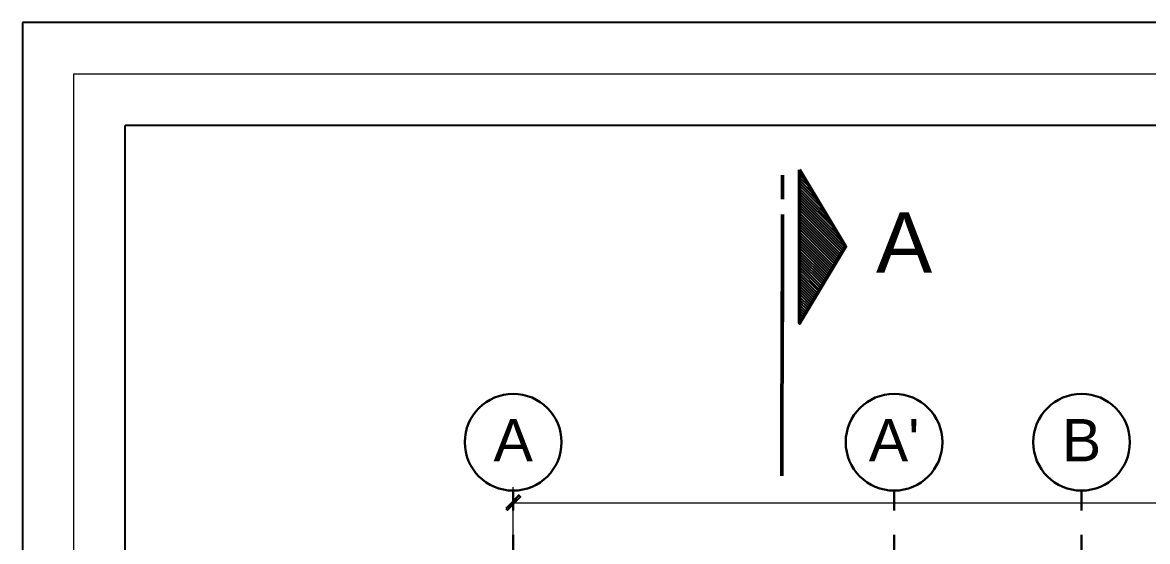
# Model space of a CAD drawing. Header units: millimetres. Extents: x 10610 to 10705, y -16613.7 to -16584.2.
# Drawn here: x 10612.887 to 10617.538, y -16586.354 to -16584.209 of the extents above; entities that cross this region are included whole.
import ezdxf
from ezdxf.enums import TextEntityAlignment as Align

# ---------------------------------------------------------------- set-up
doc = ezdxf.new("R2010")
doc.units = ezdxf.units.MM
doc.linetypes.add('DASHDOTX2', pattern=[50.8, 25.4, -12.7, 0, -12.7])
doc.linetypes.add('Punto & Rayas', pattern=[0.335139, 0.15875, -0.088194, 0, -0.088194])
doc.layers.add('0.2', color=2, linetype='Continuous')
doc.layers.add('Nuevo_Estructura - Forjados', color=7, linetype='Continuous')
doc.layers.add('0.6', color=252, linetype='Continuous', lineweight=50)
doc.layers.add('P6', color=255, linetype='Continuous', lineweight=20)
doc.layers.add('Nuevo_Estructura - Forjados_Pluma_Nº__209', color=7, linetype='Continuous', lineweight=30, true_color=0x3e4f7b)
doc.layers.add('Nuevo_Estructura - Forjados_Pluma_Nº__219', color=7, linetype='Continuous', lineweight=13, true_color=0x404b6a)
doc.styles.add('Estilo_Generado_1', font='arial.ttf')
doc.styles.add('mahico', font='GOTHIC.TTF', dxfattribs={"width": 0.75})
doc.styles.add('TEXTO PRINCIPAL', font='swissek.ttf', dxfattribs={"height": 0.15})
doc.dimstyles.new('Copia de 50 P', dxfattribs={"dimtxt": 0.1, "dimasz": 0.01, "dimexe": 0.065, "dimexo": 0.0625, "dimgap": 0.025, "dimtad": 1, "dimtih": 1, "dimtoh": 1, "dimzin": 0, "dimdsep": 46, "dimtxsty": 'mahico', "dimblk": 'pa cotas', "dimcen": 0.09, "dimdle": 0.3, "dimclrd": 256, "dimclre": 256, "dimclrt": 256, "dimadec": 0, "dimazin": 0, "dimtfac": 1, "dimtofl": 0, "dimtmove": 0, "dimatfit": 3, "dimfxl": 0.15, "dimfxlon": 1, "dimtolj": 1, "dimtzin": 0, "dimlwd": 5, "dimlwe": 5, "dimarcsym": 0})

# ---------------------------------------------------------------- blocks, each defined once
blk = doc.blocks.new('*X335')
at = {"color": 0}
for p, q in [((-18.3554, 8.7586), (-18.3299, 8.7841)), ((-18.3501, 8.7674), (-18.3299, 8.7877)), ((-18.3448, 8.7763), (-18.3299, 8.7912)), ((-18.3395, 8.7851), (-18.3299, 8.7947)), ((-18.3342, 8.794), (-18.3299, 8.7983)), ((-18.3766, 8.7232), (-18.3299, 8.77)), ((-18.3713, 8.7321), (-18.3299, 8.7735)), ((-18.366, 8.7409), (-18.3299, 8.777)), ((-18.3607, 8.7498), (-18.3299, 8.7806)), ((-18.3892, 8.7), (-18.3299, 8.7594)), ((-18.3879, 8.6978), (-18.3299, 8.7558)), ((-18.3872, 8.7056), (-18.3299, 8.7629)), ((-18.3819, 8.7144), (-18.3299, 8.7664)), ((-18.3866, 8.6956), (-18.3299, 8.7523)), ((-18.3853, 8.6934), (-18.3299, 8.7488)), ((-18.3839, 8.6912), (-18.3299, 8.7452)), ((-18.3826, 8.689), (-18.3299, 8.7417)), ((-18.3813, 8.6868), (-18.3299, 8.7382)), ((-18.3799, 8.6846), (-18.3299, 8.7346)), ((-18.3786, 8.6824), (-18.3299, 8.7311)), ((-18.3773, 8.6801), (-18.3299, 8.7276)), ((-18.376, 8.6779), (-18.3299, 8.724)), ((-18.3746, 8.6757), (-18.3299, 8.7205)), ((-18.3733, 8.6735), (-18.3299, 8.7169)), ((-18.372, 8.6713), (-18.3299, 8.7134)), ((-18.3707, 8.6691), (-18.3299, 8.7099)), ((-18.3693, 8.6669), (-18.3299, 8.7063)), ((-18.368, 8.6647), (-18.3299, 8.7028)), ((-18.3667, 8.6625), (-18.3299, 8.6993)), ((-18.3654, 8.6603), (-18.3299, 8.6957)), ((-18.364, 8.658), (-18.3299, 8.6922)), ((-18.3627, 8.6558), (-18.3299, 8.6887)), ((-18.3614, 8.6536), (-18.3299, 8.6851)), ((-18.3601, 8.6514), (-18.3299, 8.6816)), ((-18.3587, 8.6492), (-18.3299, 8.6781)), ((-18.3574, 8.647), (-18.3299, 8.6745)), ((-18.3561, 8.6448), (-18.3299, 8.671)), ((-18.3548, 8.6426), (-18.3299, 8.6674)), ((-18.3534, 8.6404), (-18.3299, 8.6639)), ((-18.3521, 8.6382), (-18.3299, 8.6604)), ((-18.3508, 8.6359), (-18.3299, 8.6568)), ((-18.3495, 8.6337), (-18.3299, 8.6533)), ((-18.3481, 8.6315), (-18.3299, 8.6498)), ((-18.3468, 8.6293), (-18.3299, 8.6462)), ((-18.3455, 8.6271), (-18.3299, 8.6427)), ((-18.3442, 8.6249), (-18.3299, 8.6392)), ((-18.3428, 8.6227), (-18.3299, 8.6356)), ((-18.3415, 8.6205), (-18.3299, 8.6321)), ((-18.3402, 8.6183), (-18.3299, 8.6286)), ((-18.3388, 8.6161), (-18.3299, 8.625)), ((-18.3375, 8.6139), (-18.3299, 8.6215)), ((-18.3362, 8.6116), (-18.3299, 8.6179)), ((-18.3349, 8.6094), (-18.3299, 8.6144)), ((-18.3335, 8.6072), (-18.3299, 8.6109)), ((-18.3322, 8.605), (-18.3299, 8.6073)), ((-18.3309, 8.6028), (-18.3299, 8.6038))]:
    blk.add_line(p, q, dxfattribs=at)
blk = doc.blocks.new('INDC')
at = {"layer": '0.6', "linetype": 'DASHDOTX2', "ltscale": 0.005}
blk.add_line((-0.0202, -0.0891), (-0.0202, 0.0893), dxfattribs=at)
at = {"layer": '0.6'}
blk.add_lwpolyline([(0, 0.0909), (0, -0.0909), (0.0545, 0)], close=True, dxfattribs=at)
at = {"xscale": -0.9085966123466278, "yscale": 0.9085966123466278, "zscale": 0.9085966123460401}
blk.add_blockref('*X335', (-16.6545, -7.9058), dxfattribs=at)
blk = doc.blocks.new('hjygfvdc')
at = {"layer": '0.6', "linetype": 'DASHDOTX2', "ltscale": 0.03}
blk.add_line((3030.3432, 68.8445), (3030.3974, 92.8394), dxfattribs=at)
at = {"layer": '0.2', "xscale": 3.485268437144879, "yscale": 3.485268437144879, "zscale": 3.485268437144879}
blk.add_blockref('INDC', (3030.4678, 92.528), dxfattribs=at)
at = {"color": 252, "style": 'TEXTO PRINCIPAL'}
blk.add_text('A', height=0.25, dxfattribs=at).set_placement((3030.8999, 92.5445), align=Align.MIDDLE)
blk = doc.blocks.new('HTRHTRHTR')
for p, q in [((3391.875, 437.54), (3391.875, -165.782)), ((4244.528, 437.54), (3391.875, 437.54)), ((3400.569, -157.089), (3400.569, 428.847)), ((4235.834, 428.847), (3400.569, 428.847))]:
    blk.add_line(p, q)
at = {"layer": 'P6', "color": 7}
for p, q in [((3396.222, -161.435), (3396.222, 433.193)), ((3396.222, 433.193), (4240.181, 433.193))]:
    blk.add_line(p, q, dxfattribs=at)
blk = doc.blocks.new('Marcador de red estándar')
at = {"layer": 'Nuevo_Estructura - Forjados_Pluma_Nº__209', "color": 167, "linetype": 'Punto & Rayas', "lineweight": 30, "true_color": 0x3e4f7b}
blk.add_line((9.9, 0), (10.9, 0), dxfattribs=at)
at = {"layer": 'Nuevo_Estructura - Forjados_Pluma_Nº__209', "color": 167, "linetype": 'Continuous', "lineweight": 30, "true_color": 0x3e4f7b}
blk.add_circle((11.1, 0), 0.2, dxfattribs=at)
at = {"layer": 'Nuevo_Estructura - Forjados_Pluma_Nº__219', "color": 167, "lineweight": 13, "true_color": 0x404b6a, "style": 'Estilo_Generado_1'}
for tag, p in [('AC_MarkerText_1_0', (-10.9725, -0.04)), ('AC_MarkerText_1_1', (11.2275, -0.04))]:
    blk.add_attdef(tag, text='', height=0.175, rotation=270, dxfattribs=at).set_placement(p, align=Align.TOP_CENTER)
blk = doc.blocks.new('pa cotas')
h = blk.add_hatch(color=256)
h.paths.add_polyline_path([(2.38, 3.09), (-3.09, -2.38), (-2.38, -3.09)])
h.paths.add_polyline_path([(3.09, 2.38), (2.38, 3.09), (-2.38, -3.09)])
blk.add_line((-2.38, -3.09), (2.38, 3.09))
blk.add_lwpolyline([(3.09, 2.38), (2.38, 3.09), (-3.09, -2.38), (-2.38, -3.09)], close=True)
blk = doc.blocks.new('*D676')
at = {"lineweight": 5, "transparency": 16777216}
for p, q in [((10600.4527, -16551.4931), (10600.4527, -16551.2781)), ((10607.4527, -16551.3431), (10607.4527, -16551.2781)), ((10600.4627, -16551.3431), (10607.4427, -16551.3431))]:
    blk.add_line(p, q, dxfattribs=at)
at = {"layer": 'Defpoints', "color": 0, "transparency": 16777216}
for p in [(10607.4527, -16551.3431), (10607.4527, -16551.3431), (10600.4527, -16552.2431)]:
    blk.add_point(p, dxfattribs=at)
at = {"lineweight": 5, "transparency": 16777216, "xscale": 0.01, "yscale": 0.01, "zscale": 0.01, "rotation": 180}
blk.add_blockref('pa cotas', (10600.4527, -16551.3431), dxfattribs=at)
at = {"lineweight": 5, "transparency": 16777216, "xscale": 0.01, "yscale": 0.01, "zscale": 0.01}
blk.add_blockref('pa cotas', (10607.4527, -16551.3431), dxfattribs=at)
at = {"transparency": 16777216, "insert": (10603.9527, -16551.2656), "char_height": 0.1, "attachment_point": 5, "style": 'mahico'}
blk.add_mtext('\\A1;7.00', dxfattribs=at)
blk = doc.blocks.new('fdvfvfdvdf')
at = {"layer": 'Nuevo_Estructura - Forjados', "color": 8, "linetype": 'Continuous', "lineweight": 15}
ref = blk.add_blockref('Marcador de red estándar', (10600.4527, -16562.1931), dxfattribs=dict(at, rotation=90))
ref.add_attrib('AC_MarkerText_1_1', 'A', dxfattribs={"layer": 'Nuevo_Estructura - Forjados_Pluma_Nº__219', "color": 167, "lineweight": 13, "true_color": 0x404b6a, "height": 0.175, "style": 'Estilo_Generado_1'}).set_placement((10600.4527, -16550.9973), align=Align.TOP_CENTER)
ref = blk.add_blockref('Marcador de red estándar', (10602.0277, -16562.1931), dxfattribs=dict(at, rotation=90))
ref.add_attrib('AC_MarkerText_1_1', "A'", dxfattribs={"layer": 'Nuevo_Estructura - Forjados_Pluma_Nº__219', "color": 167, "lineweight": 13, "true_color": 0x404b6a, "height": 0.175, "style": 'Estilo_Generado_1'}).set_placement((10602.0277, -16550.9973), align=Align.TOP_CENTER)
ref = blk.add_blockref('Marcador de red estándar', (10602.8027, -16562.1931), dxfattribs=dict(at, rotation=90))
ref.add_attrib('AC_MarkerText_1_1', 'B', dxfattribs={"layer": 'Nuevo_Estructura - Forjados_Pluma_Nº__219', "color": 167, "lineweight": 13, "true_color": 0x404b6a, "height": 0.175, "style": 'Estilo_Generado_1'}).set_placement((10602.8027, -16550.9973), align=Align.TOP_CENTER)
dim = blk.add_linear_dim(base=(10607.4527, -16551.3431), p1=(10600.4527, -16552.2431), p2=(10607.4527, -16551.3431), dimstyle='Copia de 50 P')
dim.commit()
dim.dimension.update_dxf_attribs({"geometry": '*D676', "text_midpoint": (10603.9527, -16551.2656)})

msp = doc.modelspace()

# ---------------------------------------------------------------- block references
at = {"color": 251, "lineweight": 60, "xscale": 0.04888415461454044, "yscale": 0.04888415461454044, "zscale": 0.04888415461454044}
msp.add_blockref('HTRHTRHTR', (10447.0777, -16605.5979), dxfattribs=at)
at = {"lineweight": 70}
msp.add_blockref('hjygfvdc', (7585.632, -16677.6628), dxfattribs=at)
msp.add_blockref('fdvfvfdvdf', (14.4628, -34.8504))

doc.saveas('drawing.dxf')
